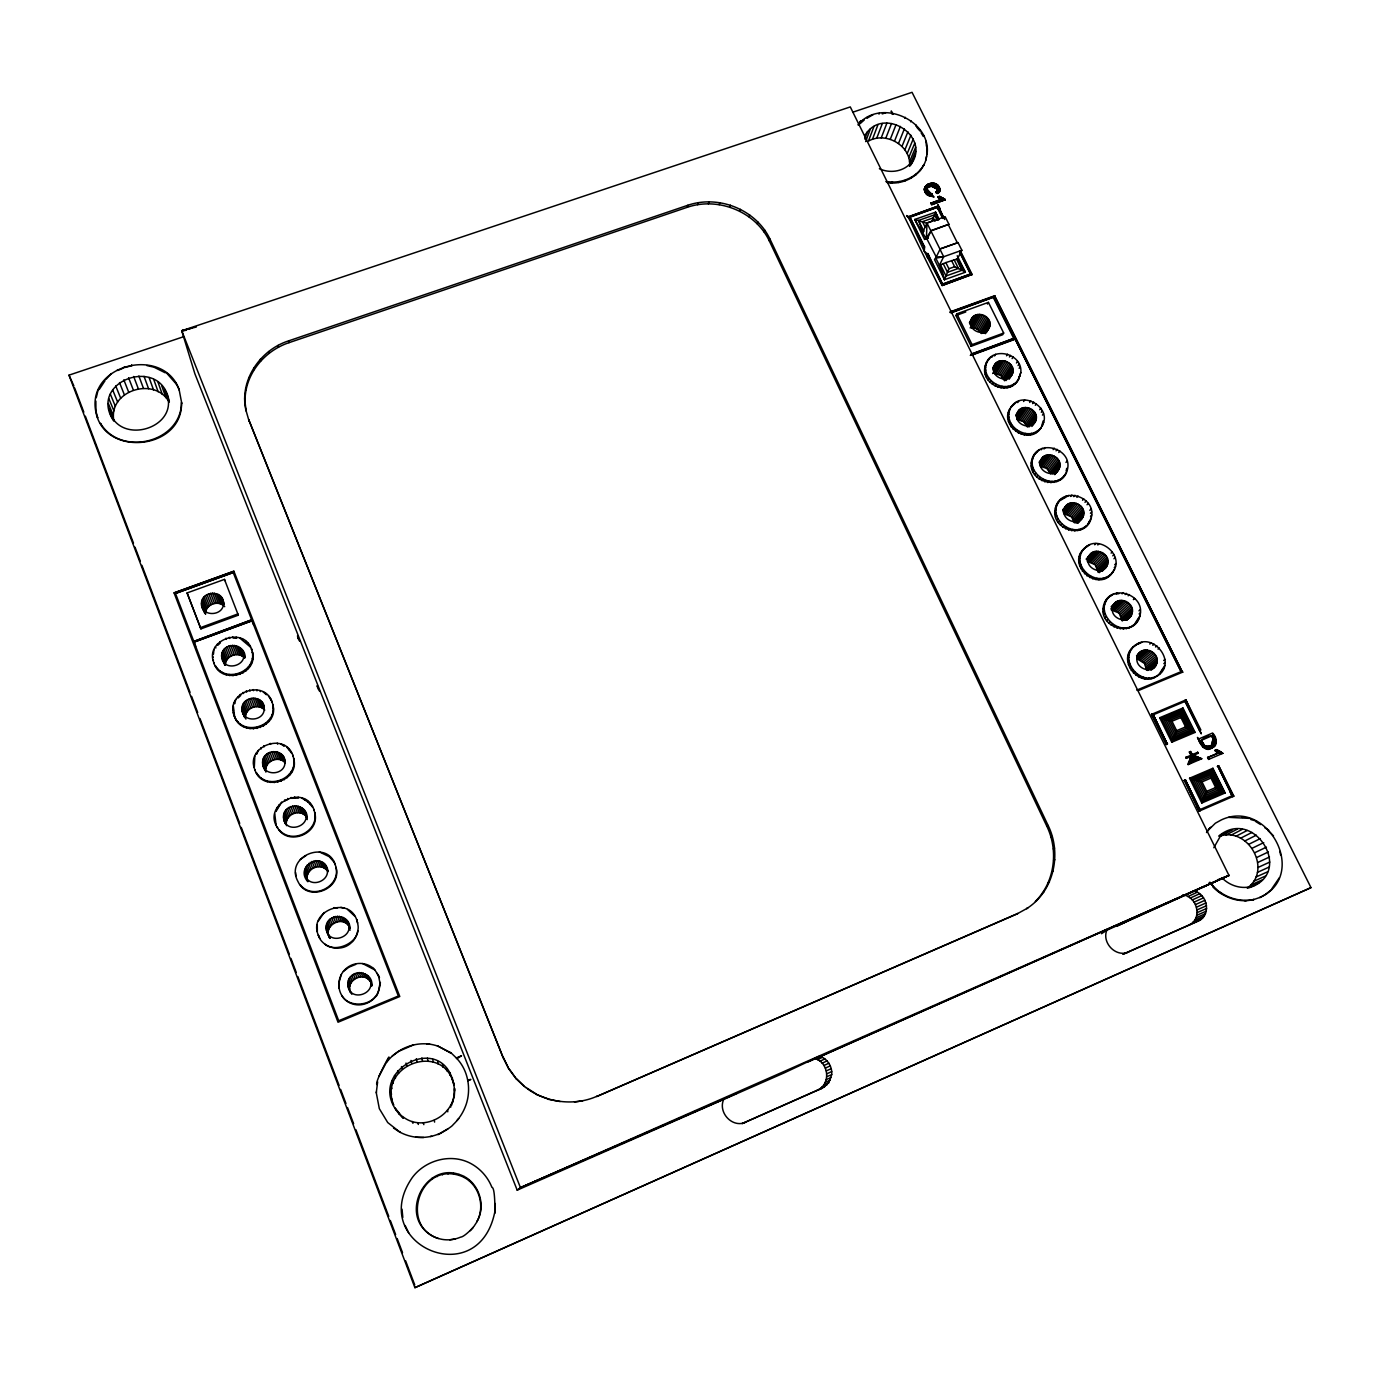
<?xml version="1.0" encoding="UTF-8"?>
<svg xmlns="http://www.w3.org/2000/svg" width="1380" height="1380" viewBox="0 0 1380 1380"><rect width="100%" height="100%" fill="white"/><g stroke="black" fill="none" stroke-linecap="round" stroke-linejoin="round"><path stroke-width="1.5" d="M924.428 189.578L924.686 188.353L926.48 189.112L927.049 192.303L930.482 193.683L931.138 196.098L932.017 193.649L929.016 193.856L926.687 191.717L927.067 187.542L934.381 185.593L937.313 188.077L937.434 190.837L937.883 188.594L936.244 185.972L930.362 185.438L926.36 189.025L934.088 197.047C929.309 196.081 921.737 191.786 925.825 185.972L927.343 187.473L925.307 186.662C922.461 191.078 927.326 197.099 932.259 196.064C932.811 192.889 923.599 192.838 927.067 187.542L925.825 185.972L924.997 187.335C927.705 182.108 936.537 181.47 939.107 187.163C943.851 195.477 929.585 192.407 939.228 191.717L937.917 189.508C942.471 188.37 936.606 197.168 936.382 191.751L938.555 192.855L937.365 190.802L936.158 192.217L936.934 191.285L938.78 192.389M447.827 1128.944C424.057 1142.192 450.794 1128.53 453.14 1124.666C459.298 1118.801 463.628 1112.021 466.302 1103.983C471.27 1088.527 468.131 1070.017 456.297 1057.96L461.524 1055.752L457.073 1058.684L451.277 1053.078L437.288 1045.747L451.277 1053.268L448.914 1051.75M831.709 1074.606C832.451 1066.947 827.724 1059.133 820.462 1056.476L814.907 1058.581C829.07 1062.393 831.071 1084.577 817.27 1090.217L742.13 1123.613L822.101 1088.268L828.707 1082.8L831.709 1074.606L826.758 1076.728M943.61 218.126L937.865 204.637L939.711 208.311L938.072 206.086L908.333 216.867L924.272 251.315L942.178 285.522L972.089 274.43L960.273 250.712M458.988 1174.38C478.17 1179.952 486.881 1204.757 476.945 1221.576C486.191 1204.774 477.808 1180.866 458.971 1175.346L458.988 1174.38C425.747 1162.84 400.235 1212.658 428.438 1233.289C437.839 1240.534 449.88 1241.707 460.627 1237.135C465.716 1236.86 479.774 1219.765 470.27 1230.719M1212.917 768.263L1210.967 778.061L1215.659 787.532L1225.181 792.948L1201.79 803.022L1189.56 778.251L1212.917 768.263L1225.181 792.948M939.004 192.2L939.694 190.492L937.917 189.508L937.606 190.405L937.934 189.06C942.16 190.302 937.192 186.3 936.71 186.404L937.606 185.11L936.485 186.869L938.366 185.955L937.313 188.077L930.81 185.714L937.503 188.525L939.107 187.163C937.486 182.022 924.083 183.402 928.274 186.455L929.465 183.661L927.86 184.368L930.155 185.921L930.758 183.299C926.239 184.592 936.175 188.318 937.727 189.526L939.487 188.06C937.279 180.866 922.151 182.488 937.658 189.06L939.487 188.06L939.538 190.164M943.178 218.385L937.624 207.207L909.817 216.936L924.583 246.865L924.272 251.315L927.688 254.058L942.644 284.366L970.795 273.913L959.531 251.263M1182.953 707.992L1180.901 717.497L1185.575 726.915L1195.097 732.4L1171.775 742.233L1159.683 717.738L1182.953 707.992L1195.097 732.4M495.265 1203.515C494.161 1232.254 496.472 1187.421 491.918 1187.369C487.968 1177.261 480.413 1168.722 470.856 1163.547C451.036 1152.817 425.126 1160.166 412.275 1177.589C366.235 1244.087 478.498 1293.25 494.816 1211.899M454.261 1096.445L454.538 1088.578L454.261 1096.445L451.536 1105.363M438.374 1238.533C399.717 1226.492 419.072 1162.805 458.971 1175.346M396.095 1110.038L395.094 1108.037L403.322 1118.214C355.54 1073.675 449 1023.891 454.589 1090.873M392.627 1103.017L393.662 1105.087C377.223 1064.308 444.653 1040.71 453.968 1085.353L453.899 1082.972M341.809 995.463C348.605 1008.435 374.48 1006.831 378.758 989.96C382.26 970.244 379.5 995.377 375.464 996.809C370.202 1003.467 360.87 1006.555 352.728 1004.002C336.151 999.017 333.926 975.764 348.778 966.587C355.885 962.119 365.631 962.343 372.29 967.553C373.98 966.535 383.899 986.045 377.137 973.331M393.559 1128.064L400.286 1132.428L387.728 1122.561L379.328 1108.675L376.274 1092.736L377.637 1081.868M369.995 979.455C376.205 993.928 350.813 1002.208 348.053 986.355C344.948 969.416 372.704 968.018 371.996 985.527L369.133 977.696M319.832 938.279L318.297 935.14C321.781 947.405 340.481 952.994 351.089 942.92C356.023 939.556 358.369 930.448 358.196 927.119C358.127 923.444 355.109 914.405 357.627 922.996M339.031 988.356L339.204 981.767L341.326 974.418M348.157 923.065C354.229 937.417 329.027 945.438 326.318 929.81C323.282 913.629 349.813 911.507 349.968 928.188C344.62 913.663 321.54 925.497 329.837 938.383L326.836 931.69M350.416 992.341C345.19 980.404 364.061 970.451 370.599 981.939M300.771 885.839L300.443 885.115C313.07 900.295 340.463 886.547 336.013 867.365C342.24 888.755 308.464 902.486 298.373 882.338L297.183 879.974C285.902 855.98 327.302 839.368 335.305 864.812L333.529 860.965M318.59 935.761C307.274 911.697 348.64 894.637 356.868 920.288M317.331 931.759L317.279 924.738M305.308 812.475C311.121 826.586 286.298 834.089 283.659 818.909C280.934 802.988 307.033 801.332 307.171 817.616M304.842 874.006L307.861 881.716C293.491 865.639 325.076 850.08 328.026 871.401M307.361 879.888C304.721 868.503 322.058 861.465 327.905 871.712L325.749 865.709M279.623 830.691L279.243 829.846C291.715 844.802 318.987 831.519 314.674 812.458C320.936 833.779 287.057 847.182 277.207 827.103L277.587 827.948C261.424 804.126 305.239 782.736 314.036 810.06L313.743 809.198L314.968 813.32M286.488 825.654C283.952 814.355 301.185 807.542 306.964 817.65L304.48 810.784M256.714 773.542L256.301 772.593C266.72 790.878 298.184 778.838 293.63 758.258C300.322 781.408 261.769 792.827 254.817 769.574L255.231 770.523C244.001 746.735 285.401 730.865 293.043 755.999L292.698 755.033L293.957 759.224M275.707 824.05L276.069 824.895L274.758 813.924M262.579 762.657C262.028 748.943 285.143 747.805 284.987 761.915C285.591 775.664 262.39 776.819 262.579 762.657L265.909 772.11M265.736 770.282C265.426 760.656 278.967 755.464 285.177 762.795L282.348 755.084M234.203 715.789C241.811 737.213 277.622 726.915 272.826 704.732C279.536 727.795 240.982 738.869 234.203 715.789C224.733 692.208 265.115 678.356 272.291 702.627L270.446 698.591M253.903 766.331L254.317 767.28L254.817 756.292M264.236 708.32C264.736 721.913 241.759 722.965 241.948 708.992C241.483 695.451 264.391 694.399 264.236 708.32L261.631 701.575M264.77 710.096C258.612 702.869 245.174 707.888 245.398 717.428L241.948 708.992M215.78 666.799L215.297 665.643C225.475 683.393 256.525 672.164 252.298 651.895C259.026 674.837 220.455 685.653 213.831 662.693L214.331 663.849C203.136 640.234 244.571 625.14 251.815 649.928L251.402 648.755L252.713 653.068M234.652 716.841L233.323 705.939M241.172 648.755L244.605 658.053C238.516 650.929 225.164 655.759 225.32 665.229L221.559 656.018C221.956 641.234 245.261 642.666 245.14 657.398M244.639 398.561L246.089 410.93C238.809 380.846 260.027 349.899 288.662 340.86L687.844 205.258C718.583 194.77 755.792 209.415 769.902 238.947L1048.11 825.464C1062.083 853.668 1053.889 891.601 1026.599 908.661L1027.807 907.971L1016.646 914.129L596.66 1096.548L1017.819 913.457L1016.646 914.129M245.071 400.269C245.105 373.98 264.546 350.744 289.007 342.671L687.413 207.242C718.083 196.771 755.222 211.399 769.298 240.879L1046.885 826.327C1058.65 850.701 1054.855 882.113 1035.345 901.451L1036.57 900.743M464.06 1177.451L464.146 1176.519M201.446 603.698C201.17 590.485 223.629 589.588 223.508 603.164C223.819 616.411 201.273 617.309 201.446 603.698L205.499 613.686C205.396 604.285 218.678 599.627 224.698 606.665M1201.394 740.232C1203.084 743.579 1208.259 751.082 1202.152 746.218C1190.957 723.344 1202.532 752.876 1209.415 749.064C1217.108 747.201 1218.178 738.49 1212.589 733.022L1198.427 739.111C1200.462 746.028 1202.774 745.89 1208.311 746.494L1208.466 748.857L1205.016 748.477L1205.016 745.976L1201.031 740.474L1212.02 735.747L1214.4 741.198L1212.451 744.821L1213.486 738.68L1215.073 737.99C1207.31 725.932 1221.352 744.113 1213.331 746.977M100.809 424.074L100.464 423.281C120.543 457.159 181.177 442.704 181.505 402.546C183.057 450.242 102.948 458.212 95.6 410.481C87.647 363.596 164.047 345.932 179.331 390.074L175.967 383.157M113.746 421.055C87.147 381.587 159.839 355.126 168.791 399.527M108.675 408.238L113.746 420.21C108.675 390.661 154.025 376.412 168.774 401.408L164.548 389.212M1266.616 893.809L1259.819 897.552C1309.154 875.317 1267.961 798.002 1221.369 819.893L1215.366 823.205L1206.879 831.588M97.394 417.088L97.756 417.899L95.945 411.292L95.858 401.08M1248.9 887.823C1295.216 873.695 1254.506 806.196 1218.661 836.125M1258.87 882.907L1247.227 888.047C1272.067 870.625 1249.573 828.259 1221.317 835.625L1232.513 829.742M1122.734 954.305L1198.289 921.064C1211.45 915.302 1207.655 894.654 1194.683 891.135M1124.027 953.891L1188.87 925.083C1202.998 918.856 1197.167 896.276 1182.729 894.861M1156.889 663.056C1160.252 651.36 1140.38 644.167 1137.224 656.777C1133.808 668.507 1153.766 675.717 1156.889 663.056L1147.832 670.473M1156.681 676.321C1179.193 663.504 1151.886 629.142 1133.774 646.513C1115.696 660.658 1141.036 689.879 1158.027 675.234C1141.226 686.792 1118.749 661.02 1133.774 646.513M1139.966 615.739C1145.849 593.59 1109.072 582.74 1103.552 605.699C1097.549 627.934 1134.498 638.75 1139.966 615.739L1134.291 624.588M1132.152 613.255C1135.499 601.663 1115.799 594.59 1112.608 607.01C1109.209 618.62 1128.978 625.709 1132.152 613.255L1124.907 619.931M1084.922 547.808C1064.567 564.679 1099.101 594.004 1113.022 571.872C1125.459 554.691 1097.273 532.835 1083.731 549.102L1087.267 545.997M1107.709 564.041C1111.021 552.552 1091.494 545.583 1088.268 557.813C1084.904 569.319 1104.5 576.305 1107.709 564.041L1099.377 572.631M1135.585 623.415C1119.853 638.854 1093.012 612.375 1109.209 596.867M1091.27 517.88C1097.066 496.283 1060.806 485.277 1055.372 508.099C1049.456 529.765 1085.87 540.736 1091.27 517.88L1087.63 524.486L1088.82 523.141M1083.542 515.395C1086.853 504.028 1067.499 497.162 1064.239 509.203C1060.892 520.605 1080.316 527.471 1083.542 515.395L1076.918 523.037M1109.848 575.339L1111.09 574.08C1096.634 588.087 1070.984 566.438 1082.972 549.999L1081.799 551.293M1066.671 468.355L1066.223 471.236L1067.361 469.804C1073.157 448.224 1037.018 437.805 1031.705 460.161C1025.806 481.81 1062.048 492.194 1067.361 469.804M1059.685 467.337C1062.962 456.055 1043.763 449.328 1040.468 461.179C1037.156 472.46 1056.407 479.222 1059.685 467.337L1054.596 473.823M1085.698 526.66L1086.888 525.314C1072.553 539.097 1046.989 517.793 1058.995 501.475L1057.856 502.855M1215.073 737.99L1216.228 743.164L1213.106 744.182C1216.056 735.316 1209.432 733.298 1201.031 740.474L1203.601 744.51L1202.963 747.167L1205.016 745.976L1206.362 746.477L1206.396 748.547L1208.828 748.633L1210.312 748.34L1210.726 745.769L1209.363 746.39L1210.312 748.34L1208.466 748.857M1013.783 404.047L1010.816 407.687C1021.649 388.781 1053.872 408.377 1041.641 426.472L1043.108 420.952M1036.087 419.831C1039.347 408.67 1020.32 402.029 1016.991 413.707C1013.696 424.885 1032.775 431.543 1036.087 419.831L1032.447 424.971M1064.894 474.996C1052.216 492.332 1022.356 470.977 1035.276 453.537M1020.838 372.514L1018.337 379.552L1020.838 372.514C1022.735 352.555 989.909 345.311 985.199 365.942C979.955 383.951 1008.366 396.905 1017.888 380.363L1014.921 384.037M1012.765 372.876C1015.991 361.819 997.136 355.281 993.773 366.77C990.512 377.861 1009.435 384.416 1012.765 372.876L1009.298 378.275M1042.728 424.971L1040.158 428.904L1041.245 427.403C1029.169 447.672 995.86 423.988 1011.851 406.151M1038.243 431.026L1039.312 429.525C1026.22 441.755 1002.311 424.954 1010.35 408.566L1009.315 410.102M376.361 1092.874L376.43 1091.787M989.719 326.474C992.927 315.502 974.228 309.086 970.83 320.402C967.587 331.39 986.355 337.841 989.719 326.474L985.337 333.667M1015.956 382.45C1002.967 394.473 979.145 377.965 987.183 361.698L986.2 363.32M468.683 1180.452L468.838 1179.572M926.463 156.199L925.721 160.097C937.676 123.32 881.751 95.72 857.929 124.855M909.506 166.342C933.673 137.914 883.614 104.742 865.139 135.102M687.413 207.242L687.844 205.258M697.693 204.689L698.159 202.688M402.443 1116.351C421.055 1131.841 451.777 1117.783 454.193 1094.237M708.406 203.809L708.889 201.808M378.81 1076.555C403.978 1029.963 374.084 1080.816 376.844 1084.542M503.2 1057.77L248.693 419.589L503.2 1057.77L508.875 1069L516.413 1079.056L524.055 1086.181M719.221 204.654L719.722 202.653M324.748 944.092C334.736 952.959 356.747 943.782 357.92 930.638M729.813 207.173L730.348 205.189M1189.336 752.031C1191.492 749.944 1193.183 759.276 1190.595 751.41L1189.336 752.031L1190.94 755.257L1201.652 758.759L1193.303 755.326L1201.652 758.759L1195.063 760.414L1192.096 756.654C1186.145 763.589 1187.524 770.885 1191.302 755.033L1189.698 751.789L1195.649 756.671M1186.265 757.172L1186.369 758.345L1186.265 757.172L1186.369 758.345L1191.13 756.24L1188.491 764.365L1192.096 756.654L1199.013 758.741L1189.853 762.709L1191.751 756.878L1194.166 760.794L1189.853 762.709M739.887 211.312L740.439 209.329M749.133 216.919L749.685 214.952M213.486 654.155L213.917 649.773M757.275 223.871L757.844 221.904M508.875 1069L503.303 1057.373M764.054 231.926L764.658 229.994M769.298 240.879L769.902 238.947M1213.831 847.734L1220.11 836.625L1227.941 831.243M1190.216 762.485L1192.096 756.654M1160.373 673.354L1159.027 674.441L1164.737 665.574M1189.56 778.251L1201.997 781.908L1206.689 791.378L1201.79 803.022M1159.683 717.738L1171.982 721.24L1176.64 730.676L1171.775 742.233M1208.828 748.633L1209.725 746.149L1205.223 746.494M867.347 117.197L866.985 118.197L873.109 114.678M864.743 139.018L867.468 131.669M516.413 1079.056L508.996 1068.638M865.657 141.588L870.452 128.72M874.006 126.322L868.469 141.071C885.684 131.255 911.266 145.435 909.575 165.859L915.665 151.421M878.974 114.161L879.353 113.16M872.436 139.328L878.008 124.562M885.891 112.66L882.234 113.919M876.714 138.259L882.355 123.51M881.216 137.914L886.892 123.148M885.77 138.293L891.515 123.527M924.566 239.413L926.153 238.602L914.733 219.472L935.571 212.175L932.017 221.145L926.325 223.146L914.733 219.472L924.566 239.413L928.361 238.085M890.255 139.363L896.051 124.631M894.533 141.122L900.398 126.408M904.883 118.335L905.28 117.335M957.202 255.731L965.396 272.222L944.472 279.709L939.383 265.357L945.852 262.579L948.905 268.755L944.472 279.709L934.484 259.509L936.261 257.008L926.428 237.998L926.981 223.077L945.145 216.695L948.923 224.285L930.965 230.926L926.153 238.602M898.484 143.503L904.4 128.806M910.61 121.785L911.024 120.784M1208.311 746.494L1207.414 748.667L1207.224 746.563L1205.378 748.253L1209.725 746.149M901.968 146.418L907.937 131.773M887.168 182.66C903.555 185.196 921.616 175.622 926.135 159.131M904.901 149.816L910.904 135.206M892.17 183.057L892.567 182.091C905.09 182.108 917.855 175.881 923.893 164.617L923.479 165.583M915.699 126.029L916.113 125.045M907.195 153.577L913.232 139.001M908.765 157.579L914.819 143.054M920.391 129.979L919.977 130.962L916.769 127.271M898.76 182.522L899.156 181.556M909.558 161.719L915.647 147.246M911.042 164.686L914.871 155.492M923.738 135.43L923.306 136.413L921.081 132.773M905.038 180.935L905.452 179.987M926.032 141.243L926.411 146.228M910.817 178.348L911.231 177.399M927.222 147.263L926.842 154.25L927.256 153.284M915.906 174.863L916.32 173.897M920.167 170.551L920.598 169.93M924.583 246.865L923.496 247.624L924.376 247.313L909.817 216.936L910.213 218.626M925.825 185.972L926.739 185.11L927.55 187.007M928.067 186.921L927.86 184.368L926.532 185.593M926.394 190.94C932.535 192.855 931.466 194.908 928.516 194.994L929.223 193.39L927.567 195.063L928.136 192.769L926.222 193.907L925.79 192.562L927.256 191.837L925.238 192.424L925.014 190.923L926.601 190.475L924.738 189.923L924.807 191.389L926.912 191.251L925.583 193.028L927.653 192.32L926.825 194.511L928.688 193.131L928.309 195.477L929.81 193.579L930.034 195.995L931.5 193.7L931.345 195.632L932.483 195.581L932.017 193.649M324.179 912.473L318.176 921.288M525.59 1087.612L516.551 1078.712M936.244 185.972L936.848 184.454L935.002 185.817L935.226 183.557L933.777 185.455L933.173 183.126L932 185.489L931.017 185.248L932.052 183.109L933.122 185.403L934.208 183.264L934.381 185.593L936.037 183.954L935.554 186.093L937.606 185.11M930.827 203.257L943.541 198.496L945.197 199.755L931.638 204.895L930.827 203.257L943.541 198.496L939.366 196.822L938.159 197.702L941.229 199.634L938.02 196.909L939.59 196.357L943.541 198.496M937.503 188.525L937.52 187.611L939.487 188.06M937.727 189.526L939.694 188.905L937.934 189.06M931.845 204.43L931.034 202.791L931.845 204.43L945.197 199.755L943.316 198.962L944.679 198.72L944.972 200.238M937.244 220.317L934.536 214.832L918.545 220.438L922.875 231.961L926.981 223.077L940.039 249.263L936.261 257.008L943.661 256.732L961.86 250.263L958.031 242.587L939.849 249.038L943.661 256.732L939.383 265.357L936.071 258.681M909.61 217.402L937.624 207.207L938.003 208.915M924.376 247.313L908.523 216.401L909.351 218.937L906.626 215.539L908.333 216.867L938.072 206.086L944.731 219.489M924.652 188.06L925.307 186.662L926.86 188.008L924.876 187.594L924.479 188.836L924.876 187.594L926.584 188.543L931.276 194.166L926.273 190.233M927.256 238.792L930.965 230.926M281.658 802.039L276.035 811.457L275.672 810.577M929.344 257.404L927.912 253.61L926.825 254.369L927.584 258.026L928.464 257.715L927.032 253.92L927.912 253.61L942.644 284.366M942.178 285.522L972.089 274.43M961.86 250.263L957.427 258.923L962.05 270.256L965.396 272.222L957.427 258.923L945.852 262.579M1213.693 746.735L1212.813 744.579L1211.588 745.407L1212.813 744.579C1217.246 747.322 1214.331 742.733 1214.366 742.13L1216.332 742.423L1214.038 741.44L1216.159 740.629C1212.572 736.403 1209.501 746.166 1213.693 746.735L1209.932 748.581M99.205 389.522L105.035 380.656M955.943 315.52L956.858 313.829L988.425 302.375L1003.691 333.046L1002.691 334.719L971.123 346.294L955.943 315.52L965.793 311.949M527.35 1088.751C546.963 1102.948 575.305 1106.087 596.971 1096.237M969.433 322.644L972.227 317.642M969.571 323.179L973.297 316.503M969.899 323.938L974.591 315.589M970.416 324.921L976.04 314.899M971.037 326.163L977.627 314.485M970.106 327.836L971.744 327.698L979.3 314.329M971.744 327.698L973.418 327.819L980.99 314.45M987.459 304.083L988.425 302.375M973.418 327.819L975.074 328.199L982.663 314.847M952.097 312.501L993.635 297.114L1014.162 338.255L972.503 353.901M994.704 296.079L1182.522 672.302L994.704 296.079L950.113 312.225M975.074 328.199L976.643 328.854L984.268 315.502M989.046 320.246L981.352 333.529L978.11 329.734L985.751 316.399M979.403 330.838L987.062 317.521M971.123 346.294L972.072 344.655L1003.691 333.046M980.49 332.114L988.184 318.815M982.905 333.373L989.65 321.764M984.182 333.287L989.96 323.351M985.165 333.201L989.995 324.938M986.407 332.528L989.167 327.923M1205.585 746.252L1204.257 748.133L1204.654 746.201M1063.756 476.411L1066.378 472.512M988.684 359.3L987.701 360.922L990.616 357.248M985.199 365.942L986.183 364.337M984.716 368.753L985.682 367.149M991.961 357.179L992.945 355.557M984.751 371.634L985.734 370.03M994.583 355.937L995.584 354.298M985.32 374.515L986.303 372.928M986.424 377.309L987.39 375.722M992.927 367.615L995.17 363.975M992.876 368.288L996.239 362.837M993.031 369.185L997.533 361.888M993.359 370.306L998.999 361.198M987.994 379.931L988.977 378.344M1016.853 381.95L1019.372 377.965M992.669 373.531L1000.586 360.767M1015.214 339.204L1181.159 671.75L1015.214 339.204L972.02 355.091M1002.26 360.611L994.324 373.376L1000.724 375.429L1004.588 380.777L1012.678 368.115M989.995 382.277L990.995 380.707M1006.52 355.798L1007.538 354.177M995.998 373.48L1003.967 360.732M473.892 1226.475L477.256 1221.352M997.671 373.877L1005.641 361.129M992.392 384.313L993.376 382.726M1009.418 356.989L1010.436 355.367M999.258 374.532L1007.262 361.784M1000.724 375.429L1008.745 362.699M995.066 385.952L996.067 384.365M1012.092 358.61L1013.11 356.989M1002.018 376.533L1010.074 363.82M1003.122 377.827L1011.195 365.113M997.981 387.142L998.982 385.572M1003.985 379.241L1012.075 366.562M1016.474 362.974L1017.509 361.353M1001.017 387.849L1002.018 386.279M1006.072 380.552L1013.006 369.719M1008.401 378.534L1013.041 371.324M1009.073 379.276L1012.213 374.36M1018.06 365.579L1019.096 363.958M1004.088 388.073L1005.106 386.504M1019.147 368.356L1020.199 366.752M1007.107 387.78L1008.125 386.21M1009.97 386.987L1011.005 385.417M1012.61 385.727L1013.627 384.158M1019.32 376.913L1020.372 375.326M536.13 1094.392L547.877 1098.894M1008.314 412.775L1009.349 411.24M1016.111 402.339L1012.748 405.582M1007.831 415.622L1008.866 414.086M1017.716 402.615L1018.751 401.062M1007.883 418.554L1008.918 417.019M1008.47 421.469L1009.505 419.951M1023.598 401.511L1024.65 399.976M1009.591 424.298L1010.609 422.78M1015.922 414.897L1019.441 409.688M1016.025 415.673L1020.734 408.739M1016.301 416.708L1022.201 408.031M1016.698 418.002L1023.805 407.583M1011.178 426.938L1012.213 425.42M1025.478 407.428L1017.163 419.572L1023.598 421.642L1027.496 427.041L1035.983 415.001M1029.704 402.443L1030.774 400.89M1018.854 419.693L1027.203 407.548M1013.196 429.318L1014.231 427.817M1020.527 420.089L1028.894 407.945M1032.62 403.633L1033.689 402.098M1022.114 420.745L1030.515 408.601M1015.611 431.371L1016.646 429.87M1023.598 421.642L1032.016 409.515M1035.311 405.272L1036.38 403.736M1024.909 422.763L1033.344 410.654M1018.302 433.01L1019.354 431.509M1026.013 424.057L1034.465 411.964M1026.892 425.506L1035.362 413.431M1021.235 434.217L1022.287 432.716M1039.726 409.688L1040.813 408.152M1029.032 426.938L1036.311 416.622M1024.288 434.942L1025.34 433.441M1031.498 425.109L1036.345 418.244M1041.313 412.31L1042.4 410.774M1031.895 426.454L1035.535 421.314M1027.376 435.149L1028.428 433.648M1042.435 415.121L1043.522 413.603M1030.394 434.838L1031.464 433.337M1033.275 434.027L1034.345 432.527M1035.914 432.751L1037.001 431.25M1042.642 423.798L1043.728 422.28M1032.706 457.453L1033.793 455.986M1034.207 455.003L1037.225 451.398M1031.705 460.161L1032.792 458.712M1039.554 449.656L1036.139 452.864M1031.24 463.042L1032.309 461.593M1041.107 449.828L1042.193 448.362M1031.291 466.009L1032.378 464.56M1043.987 449.018L1045.074 447.551M1031.895 468.959L1032.982 467.527M1039.226 462.041L1042.935 457.108M1039.278 462.714L1044.229 456.142M1033.016 471.822L1034.103 470.39M1039.502 463.645L1045.695 455.417M1039.847 464.836L1047.299 454.969M1048.99 454.796L1040.278 466.319L1046.73 468.389L1050.68 473.858L1059.547 462.438M1034.62 474.496L1035.707 473.064M1053.147 449.639L1054.268 448.172M1041.969 466.423L1050.697 454.9M560.125 1101.551L547.67 1099.187M1043.642 466.82L1052.405 455.297M1056.08 450.829L1057.201 449.363M1036.673 476.911L1037.76 475.479M1045.247 467.475L1054.044 455.969M1058.788 452.485L1059.909 451.018M1039.088 478.981L1040.192 477.549M1046.73 468.389L1055.545 456.901M1048.058 469.511L1056.89 458.039M1041.814 480.637L1042.918 479.222M1049.18 470.822L1058.029 459.368M1050.059 472.288L1058.926 460.851M1044.764 481.844L1045.85 480.43M1052.284 473.84L1059.892 464.077M1053.595 473.858L1059.944 465.733M1047.817 482.569L1048.938 481.154M1055.321 473.702L1059.133 468.838M1054.699 474.634L1057.235 471.408M1055.769 473.443L1058.305 470.218M1065.981 462.438L1067.12 460.989M1050.922 482.759L1052.043 481.344M1053.975 482.448L1055.096 481.034M1272.136 888.306L1279.381 877.715M1056.856 481.62L1057.977 480.206M1059.495 480.309L1060.634 478.895M1061.824 478.567L1062.962 477.135M1206.517 832.537L1210.122 827.586M1056.373 505.356L1057.494 503.976M1060.927 499.318L1059.805 500.699L1068.81 495.386M1062.134 498.939L1063.273 497.542M1055.372 508.099L1056.494 506.736M1064.774 497.611L1065.912 496.231M1054.907 511.031L1056.028 509.651M1054.976 514.033L1056.114 512.67M1070.708 496.455L1071.863 495.075M1055.597 517.017L1056.718 515.654M1062.807 509.738L1066.688 505.08M1073.812 496.662L1074.968 495.265M1062.807 510.307L1067.982 504.097M183.316 336.806L69 375.153L414.914 1287.678L1311 887.633L912.042 92.322L852.857 112.177M1062.98 511.135L1069.466 503.355M1056.735 519.915L1057.856 518.57M1063.273 512.221L1071.07 502.889M1076.883 497.369L1078.039 495.989M1072.76 502.717L1063.635 513.601L1071.484 516.81L1074.468 522.848L1083.749 512.101M1065.343 513.705L1074.485 502.838M1058.357 522.623L1059.495 521.278M1067.033 514.102L1076.193 503.234M1068.655 514.757L1077.832 503.907M1060.427 525.056L1061.565 523.71M456.952 1120.56L458.678 1118.542M1082.558 500.25L1083.731 498.87M1070.138 515.672L1079.367 504.839M1062.859 527.143L1063.997 525.797M1071.484 516.81L1080.713 505.994M1084.991 502.337L1086.164 500.957M1072.605 518.156L1081.868 507.34M1065.601 528.816L1066.757 527.488M1073.502 519.622L1082.765 508.841M1087.043 504.752L1088.234 503.372M1074.123 521.209L1083.403 510.445M1068.569 530.041L1069.707 528.712M1075.831 522.968L1083.8 513.774M1077.694 523.037L1083.007 516.931M1071.639 530.765L1072.812 529.42M1078.211 522.899L1082.179 518.328M1089.821 510.324L1091.011 508.961M1074.761 530.955L1075.934 529.627M1090.442 513.308L1091.632 511.945M1077.815 530.627L1078.987 529.299M1090.528 516.31L1091.718 514.947M1080.713 529.782L1081.885 528.454M1083.369 528.437L1084.542 527.108M1089.113 521.985L1090.303 520.639M1080.316 553.829L1081.489 552.535M1079.315 556.623L1080.505 555.329M1089.924 544.652L1086.077 547.308M455.21 1239.016L449.725 1239.809M1078.867 559.573L1080.04 558.296M1094.685 544.772L1095.892 543.461M1078.953 562.609L1080.126 561.332M386.676 1062.29C398.027 1047.075 419.192 1039.83 437.322 1045.954M1097.807 544.962L1099.015 543.668M1079.574 565.645L1080.764 564.368M1087.975 557.002L1092.028 552.621M1086.129 559.159L1088.82 556.261M1086.733 559.176L1093.512 551.879M1086.974 560.159L1095.116 551.396M1080.73 568.577L1081.92 567.318M1096.824 551.207L1087.285 561.436L1095.168 564.679L1098.238 572.441L1107.95 562.385M1089.01 561.539L1098.566 551.327M1090.7 561.936L1100.274 551.724M1082.369 571.32L1083.559 570.061M1092.322 562.591L1101.93 552.397M1084.456 573.769L1085.646 572.528M1093.822 563.523L1103.465 553.346M1095.168 564.679L1104.828 554.501M355.678 964.43L349.002 967.156L343.361 971.399M1086.905 575.891L1088.113 574.632M1096.306 566.024L1105.984 555.864M1097.203 567.508L1106.898 557.382M1111.124 553.121L1112.349 551.827M1089.665 577.582L1090.873 576.323M1097.842 569.112L1107.536 559.004M1098.187 570.785L1107.899 560.694M1112.763 555.847L1114.005 554.553M1092.649 578.807L1093.857 577.565M1101.62 571.303L1107.157 565.593M1113.936 558.762L1115.178 557.486M1102.189 571.286L1106.346 567.008M1095.755 579.531L1096.962 578.272M1098.877 579.721L1100.101 578.462M1114.678 564.817L1115.92 563.558M305.998 855.583L300.288 859.447M1101.947 579.376L1103.172 578.134M1114.229 567.784L1115.471 566.525M1104.862 578.513L1106.087 577.254M1114.505 569.319L1111.78 573.114L1113.022 571.872M1107.519 577.15L1108.744 575.891M911.007 162.754C903.469 171.793 889.755 173.587 879.388 168.757M858.653 124.787L864.173 120.077L860.223 121.406L860.827 122.647L862.241 120.629L860.223 121.406M1202.894 743.234L1201.238 744.752M1106.018 600.317L1107.26 599.093M1107.967 598.075L1111.538 595.039M1104.535 602.888L1105.777 601.68M1114.212 593.659L1110.296 596.246M1103.552 605.699L1104.794 604.509M1117.127 592.796L1115.885 594.004L1118.938 593.659M1103.103 608.701L1104.345 607.511M1103.207 611.789L1104.431 610.598M1122.078 593.849L1123.337 592.624M1111.159 606.717L1116.351 601.732M1112.177 606.424L1117.834 600.973M1103.845 614.859L1105.087 613.669M1110.952 608.666L1119.456 600.49M1125.183 594.573L1126.442 593.348M1121.164 600.283L1111.21 609.839L1119.146 613.1L1122.251 620.966L1132.394 611.582M1112.936 609.926L1122.906 600.404M1105.018 617.826L1106.243 616.653M1128.15 595.798L1129.427 594.573M1114.643 610.322L1124.648 600.8M1116.265 610.995L1126.304 601.473M1106.674 620.603L1107.916 619.413M1209.07 828.88L1210.864 827.189M1117.783 611.927L1127.84 602.422M1108.778 623.087L1110.02 621.914M1119.146 613.1L1129.22 603.612M1133.394 599.61L1134.67 598.403M1120.284 614.445L1130.392 604.975M1111.245 625.209L1112.504 624.053M1121.198 615.963L1131.307 606.51M1121.837 617.585L1131.962 608.166M1114.022 626.917L1115.282 625.761M1122.199 619.275L1132.324 609.874M1117.024 628.159L1118.283 626.986M1125.821 620.155L1131.6 614.825M1126.459 620.258L1130.789 616.256M1126.822 620.172L1129.703 617.516M1138.983 610.84L1140.277 609.65M1120.146 628.883L1121.405 627.71M1139.104 613.928L1140.398 612.737M1123.285 629.056L1124.562 627.9M1126.373 628.711L1127.65 627.538M1137.689 619.758L1139 618.585M1129.289 627.814L1130.565 626.658M1131.962 626.434L1133.239 625.278M1136.223 622.346L1137.517 621.173M939.849 249.038L958.031 242.587M106.139 379.259L111.228 373.566M1132.48 647.651L1136.12 644.65M1130.548 649.911L1131.824 648.79M1134.826 645.788L1138.793 643.252M1129.064 652.516L1130.341 651.394M1141.726 642.373L1137.499 644.391M1128.081 655.379L1129.375 654.275M1127.633 658.433L1128.926 657.329M1127.753 661.555L1129.03 660.451M1138.034 653.965L1140.984 651.429M1265.822 894.137L1271.86 889.324M1149.764 644.046L1151.092 642.908M1136.551 655.707L1142.467 650.653M1136.689 656.483L1144.089 650.153M1128.409 664.66L1129.703 663.573M1136.913 657.536L1145.814 649.963M1152.766 645.271L1154.094 644.15M1147.556 650.066L1137.155 658.898L1144.555 663.47L1146.556 670.042L1157.13 661.365M1129.599 667.661L1130.876 666.575M1138.862 659.295L1149.299 650.463M1155.543 646.979L1156.871 645.857M1140.501 659.968L1150.972 651.153M1142.036 660.917L1152.524 652.102M1131.272 670.473L1132.566 669.386M1158.027 649.118L1159.373 647.996M1143.399 662.09L1153.904 653.292M1133.394 672.991L1134.688 671.905M1144.555 663.47L1155.077 654.689M1145.469 664.988L1156.026 656.242M1135.878 675.13L1137.189 674.061M1146.124 666.626L1156.681 657.898M1146.487 668.334L1157.061 659.623M1138.673 676.856L1139.984 675.786M1150.316 669.593L1156.354 664.66M1151.006 669.8L1155.526 666.109M1151.438 669.835L1154.456 667.385M1141.691 678.098L1143.002 677.028M1163.685 660.502L1165.048 659.399M1144.831 678.822L1146.159 677.752M1163.823 663.625L1165.169 662.521M1147.987 678.995L1149.316 677.925M1151.092 678.632L1152.421 677.563M1162.426 669.542L1163.789 668.455M1154.008 677.735L1155.353 676.649M1160.959 672.146L1162.305 671.077M517.19 1190.147L520.45 1187.645L1228.959 875.42L850.287 106.915L181.729 330.752L194.856 373.704L517.19 1190.147L784.34 1072.812L819.686 1056.2L814.907 1058.581M413.586 1044.85L398.751 1051.319L392.196 1056.097M1153.801 716.807L1153.214 714.702L1167.273 744.148L1153.214 714.702L1167.273 744.148L1166.359 744.527L1151.506 714.392L1152.421 714.012M1186.938 702.955L1185.903 699.919L1201.29 733.832L1185.127 701.471L1199.565 730.503L1200.824 729.882L1185.903 699.919L1151.506 714.392M927.912 253.61L926.825 254.369L942.402 285.091M1046.885 826.327L1048.11 825.464M1200.462 730.124L1199.565 730.503M1051.06 837.401L1052.284 836.556M1203.947 747.477L1204.567 745.631L1202.515 745.976M1197.478 752.48L1198.306 753.204L1197.478 752.48L1198.306 753.204L1192.958 755.55M1199.013 758.741L1194.701 760.639L1192.648 756.499L1193.303 755.326L1201.29 759M1212.347 747.546L1211.951 745.166C1208.035 745.493 1214.78 748.046 1210.312 748.34M1053.32 848.924L1054.562 848.114M1101.482 933.725L1106.794 930.258L1228.959 875.42L1217.384 879.888M1207.603 757.586L1220.938 751.91L1222.732 753.342L1216.315 749.806L1215.073 750.875L1216.884 752.204L1218.385 752.997L1219.834 751.514L1222.732 753.342L1208.535 759.448L1207.603 757.586L1218.385 752.997L1215.038 750.272L1216.677 749.582L1220.938 751.91M1188.491 764.365L1194.166 760.794L1189.698 751.789M1053.595 860.585L1054.838 859.792M1199.634 809.767L1185.385 779.959L1199.634 809.767L1232.444 795.57L1217.781 766.124L1232.064 795.777L1230.132 791.896M1051.853 871.988L1053.095 871.229M1048.162 882.838L1049.404 882.096M1042.607 892.756L1043.832 892.032M1198.22 809.129L1199.548 810.905L1184.488 780.356L1199.186 811.112L1200.117 810.716M1228.683 817.34L1249.814 818.392M1241.983 817.202L1242.88 817.409M1220.075 835.504L1223.767 833.555M1226.078 834.986L1237.342 829.121M1250.746 819.513L1256.611 821.204M1230.96 835.228L1242.293 829.363M1235.807 836.332L1247.209 830.484M1184.696 700.523L1185.903 699.919M1240.482 838.264L1251.953 832.433M1244.829 840.955L1256.369 835.159M1265.012 827.983L1268.651 830.053M1210.363 746.011L1211.951 745.166M1248.727 844.336L1260.337 838.591M922.875 231.961L923.962 231.426L918.545 220.438M1273.516 835.832L1267.858 830.45M822.377 1057.322L817.564 1059.685L820.462 1056.476L1228.959 875.42L1117.248 925.946L1125.718 921.926M1252.074 848.303L1263.718 842.628M1185.385 779.959L1184.126 780.562L1185.385 779.959L1199.979 809.56L1199.134 808.732M819.996 1061.237L824.861 1058.891M1254.731 852.736L1266.426 847.13M1232.582 796.709L1233.806 796.122L1218.678 765.745L1217.419 766.349L1218.678 765.745L1233.444 796.346L1231.029 791.499M822.152 1063.204L827.034 1060.892M1256.645 857.515L1268.375 851.96M1257.749 862.483L1269.514 856.997M823.964 1065.515L828.863 1063.221M1187.87 896.586L1197.236 892.222M1209.191 882.545L1221.059 893.498M1190.198 898.087L1199.6 893.74M1258.008 867.485L1269.773 862.069M1192.285 899.95L1201.721 895.637M825.361 1068.103L830.294 1065.86M1257.422 872.384L1269.186 867.037M1194.062 902.141L1203.515 897.845M1218.574 891.946L1219.334 891.618C1229.201 898.811 1241.966 902.106 1253.989 899.432C1239.326 903.417 1223.318 897.569 1212.848 886.943M1195.459 904.573L1204.947 900.312M1255.99 877.025L1267.754 871.746M826.309 1070.897L831.243 1068.672M414.914 1287.678L1311 887.633M1196.46 907.195L1205.947 902.969M1253.765 881.268L1265.495 876.041M808.059 1061.945L1228.959 875.42M1250.815 884.977L1262.51 879.802M1197.012 909.903L1206.517 905.711M826.775 1073.795L831.726 1071.622M1197.116 912.628L1206.62 908.471M192.165 328.043L181.729 330.752L520.45 1187.645L736.42 1093.512M520.45 1187.645L723.862 1099.067C717.428 1112.245 732.4 1128.685 745.994 1122.095M1196.753 915.302L1206.258 911.18M1199.186 811.112L1233.806 796.122L1232.461 794.363M1195.942 917.821L1205.447 913.733M1201.997 781.908L1210.967 778.061M1206.689 791.378L1215.659 787.532M1194.701 920.132L1204.188 916.061M122.941 368.253L117.8 370.461L117.472 369.616M1193.079 922.151L1202.549 918.097M1185.903 757.396L1197.84 752.255M1188.146 764.589L1201.652 758.759M1188.87 925.083L1200.566 919.787M1246.192 900.726L1244.449 900.64M826.241 1079.609L831.174 1077.521M1176.64 730.676L1185.575 726.915M1166.359 744.527L1167.601 743.906M1171.982 721.24L1180.901 717.497M1152.887 714.943L1185.472 701.213L1186.041 703.334M825.24 1082.334L830.173 1080.281M1138.259 690.638L1182.867 672.043M1136.792 690.121L1181.504 671.474M823.791 1084.835L828.707 1082.8M821.945 1087.026L826.844 1085.025M890.548 182.919L892.567 182.091L885.856 181.574M819.737 1088.837L824.602 1086.871M817.27 1090.217L822.101 1088.268M1103.586 931.552L1106.794 930.258C1101.654 942.902 1115.989 957.806 1128.719 951.993M1209.363 746.39L1210.726 745.769L1211.709 747.839M200.411 627.659L237.878 613.928L238.309 615.17L200.928 628.883L200.411 627.659L187.094 592.934L224.457 579.393L238.309 615.17M970.778 354.229L1014.162 338.255M970.295 355.419L1015.473 338.79M193.821 641.441L251.678 619.81L193.821 641.441L175.484 593.452L233.237 572.545L251.781 620.12M174.07 592.883L233.893 571.216L399.786 996.515L338.031 1022.235L174.07 592.883L233.893 571.216M950.096 311.88L994.963 295.648M950.372 312.794L993.635 297.114M948.905 268.755L954.615 266.72L962.05 270.256L946.007 276L940.47 264.822L944.472 279.709M942.868 283.918L970.795 273.913M930.758 230.684L948.923 224.285M1253.195 899.76L1260.613 897.207M1254.696 885.27C1243.622 890.117 1230.287 886.391 1222.059 877.904M400.235 1132.324C412.24 1138.69 426.989 1139.104 439.427 1133.635M186.007 330.269L181.729 330.752L196.305 327.008M430.25 1136.516L431.681 1136.309M936.365 258.095L943.661 256.732M181.729 330.752L185.989 330.217M574.46 1101.999L582.705 1100.809M337.548 907.885L333.736 907.66M298.166 797.157L298.494 798.054L291.49 798.313L291.146 797.416M924.738 189.923L926.273 189.595L931.276 194.166M926.48 189.112L924.635 189.095L924.514 190.388L924.635 189.095L926.48 189.767M415.57 1137.206L423.643 1137.482M408.704 1232.927L405.151 1225.492M924.686 188.353L926.584 188.543M1222.732 753.342C1217.729 754.584 1212.037 747.736 1218.316 750.755L1217.246 751.962L1219.834 751.514L1215.038 750.272M945.197 199.755L939.832 198.893L938.02 196.909L942.506 198.116L940.039 198.427L941.091 197.409L939.59 196.357L938.02 196.909M374.86 969.95L362.595 963.533M333.788 861.741L329.199 856.652L319.366 851.909M146.832 365.545L154.008 367.201L165.29 372.824M402.822 1217.453L402.011 1209.139M1192.648 756.499L1198.651 758.966M249.935 645.823L250.367 647.013L239.534 637.853M312.225 806.144L312.536 807.024L307.981 801.987L301.582 797.916M1204.102 745.166L1200.29 742.854M976.643 328.854L978.11 329.734M1255.834 821.618L1260.596 824.55M355.109 916.51L347.536 909.455M525.745 1087.285L536.303 1094.081M176.243 383.985L166.514 372.945M1231.547 794.759L1232.444 795.57M291.197 752.031L291.542 753.014L286.695 747.029M937.917 189.508L939.538 191.009L937.641 190.371C935.26 191.441 940.177 195.305 936.382 191.751M937.848 206.552L939.711 208.311M1209.932 882.2L1213.589 886.598M270.825 699.677L268.445 695.934M298.839 640.01L299.702 641.234M1214.745 745.838L1213.469 743.941L1212.451 744.821L1213.469 743.941L1215.418 745.028L1213.52 743.596L1216.228 743.164L1213.986 742.371L1214.4 741.198L1216.332 741.664L1213.9 740.784L1213.813 739.37L1215.677 739.283L1213.124 738.921L1211.657 735.989M1190.25 751.652L1192.199 754.653M317.711 688.12L319.47 691.07M1196.788 806.248L1199.548 810.905M993.393 297.545L1013.903 338.669M948.37 224.785L957.478 243.087M959.911 250.884L971.848 274.879M937.399 207.673L942.747 218.437M960.066 253.247L970.571 274.344M938.09 219.955L935.571 212.175L939.159 219.403M956.513 259.112L962.05 270.256M935.036 221.266L933.328 217.85L922.427 221.663L924.962 226.803M954.115 259.716L958.427 268.41L947.491 272.326L943.178 263.615M951.562 260.544L954.615 266.72M109.952 412.81C121.82 445.74 179.4 427.369 166.687 393.473M1191.751 756.878L1193.803 761.036M956.858 313.829L972.072 344.655M1166.704 744.286L1151.851 714.15L1152.887 717.203M305.377 875.852C310.19 889.324 332.132 880.475 326.594 867.416M391.075 1097.6L392.127 1099.756M398.406 1112.539L399.338 1114.471M390.488 1091.977L391.558 1094.219M431.837 1178.399L432.251 1179.313M295.924 875.903L295.579 872.453M390.885 1086.302L391.937 1088.648M69 375.153L73.882 385.934M348.588 988.253L350.658 992.72M350.623 991.599L351.814 994.273M348.053 986.355L349.882 990.46M175.484 593.452L233.237 572.545M347.863 984.371L349.675 988.529M348.002 982.388L349.83 986.562M253.592 762.968L254.023 763.934M258.336 775.301L258.733 776.25M235.67 718.773L236.118 719.825M95.91 396.853L96.272 397.682L98.032 390.247M260.82 777.613L261.234 778.562M326.318 929.81L328.474 934.829M237.671 721.464L238.119 722.499M253.903 759.587L254.317 760.553M233.306 712.598L233.755 713.65M326.111 927.86L328.285 932.915M328.854 934.985L330.269 938.279M348.502 980.456L350.313 984.665M392.231 1080.764L393.265 1083.179M232.996 709.268L233.462 710.338M217.281 668.282L217.764 669.438M212.951 659.537L213.452 660.692M240.155 723.741L240.603 724.793M263.718 779.476L264.115 780.407M326.267 925.911L328.44 930.983M277.156 807.421L277.518 808.301M212.675 656.259L213.158 657.432M349.312 978.61L351.124 982.853M187.094 592.934L200.928 628.883M219.748 670.559L220.231 671.698M243.018 725.57L243.466 726.622M304.67 872.074L307.171 878.008M326.767 923.996L328.923 929.102M283.659 818.909L285.781 823.981M284.177 820.738L285.591 824.102M304.825 870.142L307.326 876.11M108.33 403.495L113.384 415.535M234.238 702.696L234.686 703.766L235.721 699.625M266.927 780.787L267.306 781.718M327.595 922.185L329.734 927.308M350.451 976.937L352.228 981.197M108.882 398.768L113.936 410.861M283.487 817.012L286.315 823.791M222.594 672.37L223.077 673.509M256.301 753.187L256.714 754.17L258.319 750.358M262.752 764.537L265.115 770.213M283.659 815.114L286.488 821.928M263.252 766.331L264.839 770.109M279.174 804.54L279.536 805.437M246.209 726.898L246.641 727.933M305.325 868.261L307.809 874.247M110.348 394.163L115.368 406.324M225.751 673.682L226.216 674.803M270.325 781.563L270.704 782.477M244.536 715.754L245.916 719.084M328.716 920.529L330.838 925.687M242.104 710.838L244.795 717.617L242.604 712.615M262.752 760.794L265.892 768.418M306.153 866.485L308.62 872.488M215.401 646.754L215.901 647.945M284.159 813.251L286.971 820.1M221.559 656.018L224.733 665.177M237.739 696.848L238.188 697.935L240.655 695.52L240.224 694.416M263.252 758.948L266.392 766.625M351.831 975.47L353.591 979.748M249.59 727.657L250.022 728.692M201.601 605.492L204.033 611.461M307.274 864.863L309.724 870.901M202.084 607.217L204.499 612.806M112.642 389.85L117.645 402.063M229.114 674.441L229.58 675.562M284.97 811.509L287.782 818.357M242.121 707.147L245.571 715.599M264.08 757.223L267.203 764.917M273.844 781.736L274.223 782.65M203.981 610.288L205.586 614.238M217.419 644.011L217.902 645.202L220.369 642.821L219.886 641.631M221.732 654.189L225.492 663.435M242.621 705.352L246.071 713.822M243.449 703.645L246.882 712.149M253.092 727.829L253.506 728.864M201.618 601.904L205.672 611.909M222.249 652.412L225.992 661.676M260.803 747.891L261.217 748.874M286.091 809.905L288.886 816.788M412.24 1121.509L412.965 1123.303M330.096 919.08L332.201 924.272M223.077 650.739L226.803 660.019M232.599 674.63L233.048 675.752M265.202 755.654L268.307 763.364M308.654 863.432L311.087 869.504M115.73 385.952L120.681 398.199M202.136 600.145L206.172 610.184M287.471 808.508L290.248 815.408M202.964 598.489L206.983 608.545M244.571 702.092L247.986 710.614M353.453 974.245L355.178 978.558M204.067 596.988L208.087 607.062M266.582 754.274L269.652 762.019M277.346 781.304L277.725 782.236M331.718 917.89L333.788 923.099M224.198 649.204L227.907 658.519M284.556 799.969L284.901 800.866L288.092 799.313L287.747 798.416M394.49 1075.52L395.491 1078.022M225.561 647.893L229.253 657.208M236.066 674.234L236.515 675.372M243.087 692.432L243.518 693.536M119.508 382.553L124.39 394.853M245.933 700.747L249.332 709.286M256.577 727.433L256.99 728.468M310.259 862.276L312.673 868.348M263.684 745.856L264.08 746.856M935.571 212.175L938.607 219.851M268.169 753.152L271.239 760.898M205.447 595.694L209.432 605.786M289.076 807.352L291.818 814.286M207.017 594.625L210.985 604.733M333.512 916.993L335.547 922.202M227.148 646.789L230.822 656.138M355.247 973.331L356.954 977.644M247.538 699.643L250.901 708.199M280.761 780.321L281.123 781.253M123.838 379.811L128.65 392.127M290.852 806.489L293.561 813.424M312.035 861.379L314.433 867.468M208.777 593.814L212.71 603.94M225.906 638.216L226.372 639.406M228.907 645.978L232.547 655.327M239.447 673.285L239.879 674.423M246.261 690.932L246.692 692.036M249.297 698.798L252.626 707.371M259.975 726.466L260.372 727.484M269.945 752.307L272.964 760.07M195.684 646.306L194.062 642.114L252.04 620.776L398.354 996.015L338.704 1020.734L194.062 642.114L252.04 620.776L253.644 624.933M124.321 366.683L124.649 367.529L131.928 365.7L131.6 364.855M128.599 377.758L133.36 390.109M292.75 805.937L295.423 812.872M313.95 860.809L316.296 866.899M335.409 916.406L337.427 921.633M357.161 972.727L358.835 977.057M210.64 593.314L214.538 603.44M230.771 645.461L234.376 654.81M251.16 698.263L254.472 706.836M271.826 751.755L274.827 759.535M263.149 724.948L263.546 725.984M212.555 593.107L216.418 603.232M229.27 637.267L229.718 638.474M242.604 671.801L243.035 672.94M249.625 689.983L250.056 691.087M294.699 805.696L297.356 812.648M273.775 751.531L276.742 759.293M232.703 645.254L236.273 654.603M253.109 698.056L256.37 706.629M270.256 743.354L270.635 744.355M283.935 778.769L284.297 779.7M234.617 645.357L238.171 654.707M337.393 916.148L339.377 921.374M214.452 593.21L218.299 603.336M315.899 860.568L318.228 866.657M74.641 387.953L83.818 412.137M85.336 416.173L133.498 543.168M135.016 547.187L140.363 561.298M141.899 565.334L190.043 692.329M191.579 696.348L197.685 712.477M199.979 718.532L239.723 823.343M241.259 827.379L289.403 954.356M290.939 958.393L296.286 972.503M297.821 976.54L339.083 1085.387M340.619 1089.407L345.966 1103.517M347.501 1107.553L353.608 1123.682M355.902 1129.72L388.763 1216.401M390.298 1220.438L395.646 1234.548M397.181 1238.567L402.529 1252.678M405.582 1260.751L414.759 1284.935M232.72 636.905L233.186 638.095L236.618 638.284L236.187 637.094M216.315 593.641L220.127 603.75M275.707 751.634L278.639 759.397M359.145 972.469L360.784 976.798M133.67 376.481L138.345 388.849M255.041 698.159L258.284 706.733M317.866 860.654L320.16 866.744M218.04 594.349L221.835 604.457M256.904 698.573L260.13 707.147M266.012 722.93L266.392 723.965M236.48 645.771L239.999 655.12M253.109 689.586L253.523 690.69M296.648 805.782L299.27 812.734M245.468 669.818L245.899 670.973M219.61 595.349L223.37 605.441M238.222 646.495L241.724 655.845M277.604 752.048L280.502 759.811M286.816 776.716L287.161 777.664M294.664 796.985L294.992 797.882M138.88 376.015L143.468 388.384M220.972 596.591L223.957 604.647M239.81 647.496L243.277 656.828M258.664 699.298L261.855 707.854M298.546 806.213L301.133 813.148M339.359 916.234L341.309 921.46M242.276 650.221L245.019 657.639M256.577 689.776L256.99 690.88M260.251 700.316L263.425 708.854M319.781 861.086L322.04 867.175M361.146 972.538L362.733 976.885M222.059 598.04L224.302 604.061M247.934 667.42L248.348 668.576M279.364 752.79L282.245 760.535M341.291 916.665L343.206 921.875M262.735 703.058L263.994 706.457M277.242 743.13L277.604 744.13M268.479 720.498L268.859 721.533M280.968 753.808L283.814 761.536M397.613 1070.725L398.561 1073.312M300.34 806.955L302.893 813.872M144.055 376.361L148.574 388.729M301.944 807.973L304.48 814.89M321.575 861.827L323.8 867.899M289.3 774.232L289.645 775.181M259.957 690.535L260.354 691.639M303.341 809.267L305.843 816.167M249.918 664.677L250.349 665.816M283.469 756.585L284.884 760.432M242.673 639.147L243.104 640.337M280.623 743.889L284.159 746.201L283.814 745.2M343.085 917.407L344.983 922.616M270.48 717.686L270.86 718.739M306.015 816.184L307.257 819.582M323.196 862.862L325.404 868.917M363.078 972.969L364.648 977.299M291.301 771.403L291.629 772.334M324.611 864.173L326.784 870.211M417.692 1122.682L418.33 1124.459M149.075 377.516L153.508 389.867M251.402 661.641L251.815 662.797M245.502 640.941L245.933 642.149M271.946 714.616L272.326 715.685M340.843 907.35L344.293 908.109M344.724 918.459L346.587 923.651M436.891 1175.657L437.236 1176.605M263.114 691.829L266.357 694.744L265.961 693.657M224.457 579.393L224.923 580.687M252.298 658.45L252.713 659.606M364.889 973.728L366.425 978.041M292.767 768.281L293.095 769.229M247.952 643.201L248.383 644.391M252.609 655.155L253.023 656.328M348.899 926.877L350.089 930.241M153.749 379.466L158.131 391.765M346.139 919.787L347.984 924.945M366.528 974.78L368.046 979.076M347.294 921.323L349.899 928.326M272.843 711.373L273.223 712.442M273.137 708.043L273.516 709.113M157.976 382.105L162.305 394.387M304.773 799.244L305.101 800.141M367.96 976.126L369.461 980.387M161.615 385.399L165.876 397.63M293.664 764.986L293.992 765.934M167.981 398.009L169.378 402.046M293.94 761.605L294.285 762.571M307.688 801.107L307.981 801.987M370.754 983.302L371.703 986.079M289.179 749.34L289.524 750.323M310.19 803.419L310.483 804.316M401.477 1066.55L402.373 1069.19M423.298 1122.872L423.85 1124.648M405.996 1063.083L406.807 1065.774M245.657 409.239L249.124 421.262M297.683 636.905L298.252 638.94L297.632 635.904M378.534 975.936L380.052 983.405M335.064 864.053L336.272 868.124M271.929 701.558L273.206 705.818M179.055 389.264L181.763 403.357M243.087 651.843C248.521 665.574 224.25 672.37 221.714 657.829M410.981 1060.444L411.723 1063.187M442.29 1173.845L442.549 1174.829M245.692 387.884L246.123 389.626M248.728 377.551L249.159 379.293M416.329 1058.719L416.984 1061.479M253.696 367.856L254.11 369.616M931.81 194.114L932.259 196.064M1279.829 851.426L1280.657 855.048M260.389 359.111L260.803 360.887M268.634 351.538L269.014 353.332M434.234 1120.301L434.614 1122.112M421.866 1057.942L422.435 1060.72M278.156 345.397L278.519 347.208M288.662 340.86L289.007 342.671M427.403 1058.149L427.886 1060.909M447.896 1173.017L448.052 1174.001M432.803 1059.322L433.199 1062.083M437.891 1061.444L438.219 1064.152M297.545 635.611L297.752 637.198M442.514 1064.428L442.773 1067.085M447.603 1109.865L447.776 1111.832M453.52 1173.19L453.589 1174.19M446.551 1068.189L446.723 1070.811M450.673 1105.035L450.794 1107.088M449.845 1072.64L449.984 1075.175M452.899 1099.774L452.985 1101.896M452.33 1077.608L452.416 1080.074M467.699 1079.764L467.786 1080.764L470.873 1079.453L467.682 1079.936M892.515 113.212L892.135 114.212L891.239 110.969L892.963 114.402L892.515 113.212M937.641 190.371L937.141 191.285L937.641 190.371M1195.063 760.414L1193.01 756.257L1195.063 760.414M1208.897 759.224L1207.966 757.361L1208.897 759.224M1219.678 789.36L1205.206 795.587L1197.65 780.287L1212.089 774.094L1219.678 789.36M1221.421 790.309L1204.378 797.64L1195.459 779.596L1212.485 772.317L1221.421 790.309M1222.956 791.223L1203.515 799.589L1193.355 779.027L1212.761 770.73L1222.956 791.223M1224.215 792.12L1202.653 801.4L1191.371 778.579L1212.917 769.367L1224.215 792.12M1211.571 776.026L1199.841 781.063L1205.982 793.483L1217.729 788.429L1211.571 776.026M1187.645 727.812L1175.933 732.745L1169.826 720.412L1181.522 715.513L1187.645 727.812M1189.56 728.744L1175.156 734.816L1167.652 719.653L1182.056 713.615L1189.56 728.744M1191.32 729.692L1174.328 736.851L1165.496 718.997L1182.47 711.89L1191.32 729.692M1192.838 730.641L1173.483 738.8L1163.426 718.445L1182.764 710.338L1192.838 730.641M1194.114 731.538L1172.62 740.611L1161.46 718.031L1182.919 709.044L1194.114 731.538M429.525 1044.056L427.076 1044.16L429.525 1044.056M317.435 686.964L317.331 685.705L317.435 686.964"/></g></svg>
